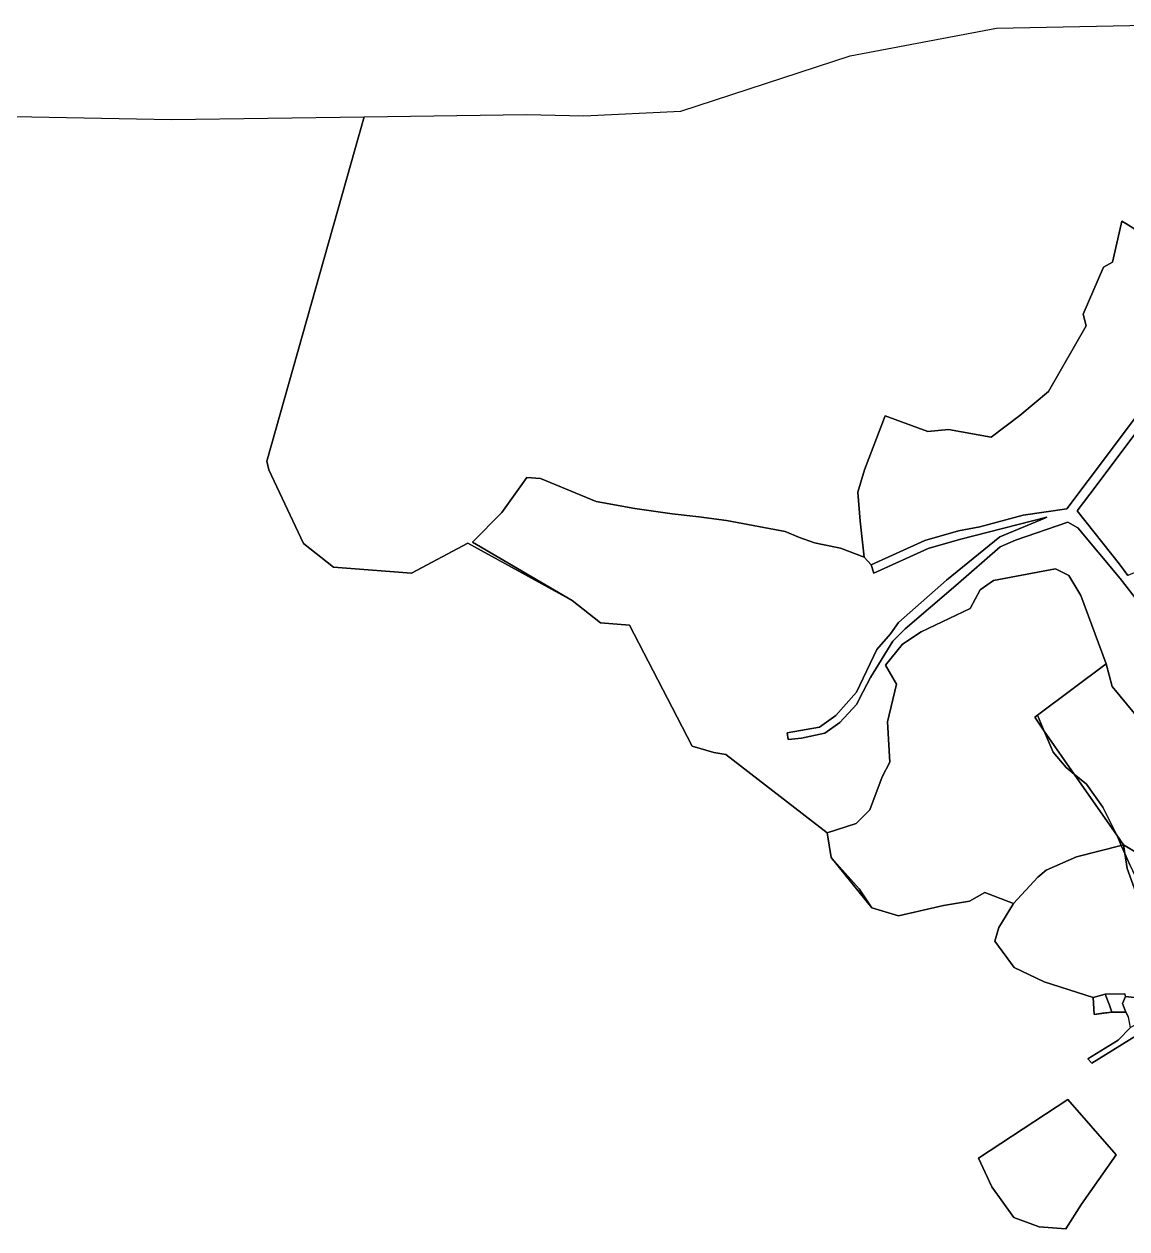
# Model space of a CAD drawing. Extents: x 542555 to 550520, y 1840485 to 1846995.
# Drawn here: x 546997 to 547476, y 1844239 to 1844763 of the extents above; entities that cross this region are included whole.
import ezdxf

# ---------------------------------------------------------------- set-up
doc = ezdxf.new("R2010")
doc.units = 0
doc.layers.add('Level 30', color=7, linetype='Continuous')

msp = doc.modelspace()

# ---------------------------------------------------------------- linework, layer by layer
at = {"layer": 'Level 30'}
for points in [[(547482.28, 1844672.06), (547475.9772, 1844675.9844), (547474.33, 1844677.01), (547474.0344, 1844675.7067), (547470.27, 1844659.11), (547466.25, 1844657.06), (547457.46, 1844636.58), (547458.71, 1844631.48), (547442.43, 1844602.97), (547429.87, 1844592.42), (547417.45, 1844583.06), (547398.94, 1844586.45), (547389.96, 1844585.48), (547371.29, 1844592.27), (547362.43, 1844568.89), (547359.46, 1844559.17), (547360.42, 1844546.5), (547362.29, 1844530.88), (547351.92, 1844534.84), (547344.1269, 1844536.4), (547340.58, 1844537.11), (547334.1, 1844539.38), (547327.94, 1844541.97), (547302.34, 1844546.83), (547290.35, 1844548.46), (547278.69, 1844549.75), (547268.513, 1844551.1752), (547262.48, 1844552.02), (547245.73, 1844555.13), (547221.42, 1844565.11), (547215.52, 1844565.52), (547204.68, 1844550.35), (547191.94, 1844537.46), (547235.18, 1844511.97), (547189.89, 1844536.9), (547165.42, 1844523.85), (547131.47, 1844526.47), (547118.4, 1844536.86), (547103.35, 1844568.87), (547102.41, 1844572.64), (547144.74, 1844722.38), (547215.45, 1844723.42), (547240.32, 1844722.76), (547282.5, 1844724.78), (547356.2, 1844748.96), (547419.78, 1844760.95), (547506.77, 1844762.71)], [(546764.4, 1844726.94), (547061.03, 1844721.15), (547144.74, 1844722.38), (547102.41, 1844572.64), (547103.35, 1844568.87), (547118.4, 1844536.86), (547131.47, 1844526.47), (547165.42, 1844523.85), (547189.89, 1844536.9), (547235.18, 1844511.97), (547247.58, 1844502.31), (547260.16, 1844501.3), (547278.69, 1844465.52), (547287.5, 1844448.73), (547296.8, 1844445.87), (547302.02, 1844445), (547346.11, 1844411), (547347.89, 1844400.18), (547365.5, 1844378.3), (547377.22, 1844374.89), (547396.71, 1844379.36), (547408.01, 1844381.3), (547414.72, 1844385.06), (547427.22, 1844380.25), (547420.76, 1844369.82), (547419.03, 1844363.92), (547427.42, 1844352.42), (547440.55, 1844346.21), (547461.82, 1844339.29), (547462.3, 1844331.96), (547469.96, 1844332.92), (547476.09, 1844333.03), (547477.23, 1844330.74)], [(547485.47, 1844598.52), (547459.7, 1844564.17), (547450.37, 1844551.88), (547431.37, 1844549.16), (547412.5, 1844544.01), (547403.28, 1844542.25), (547388.56, 1844538.14), (547365.3, 1844527.56), (547362.29, 1844530.88), (547360.42, 1844546.5), (547359.46, 1844559.17), (547362.43, 1844568.89), (547371.29, 1844592.27), (547389.96, 1844585.48), (547398.94, 1844586.45), (547417.45, 1844583.06), (547429.87, 1844592.42), (547442.43, 1844602.97), (547458.71, 1844631.48), (547457.46, 1844636.58), (547466.25, 1844657.06), (547470.27, 1844659.11), (547474.0344, 1844675.7067), (547474.33, 1844677.01), (547475.9772, 1844675.9844), (547482.28, 1844672.06)], [(547482.06, 1844510.62), (547473.5, 1844521.54), (547455.15, 1844543.57), (547450.8, 1844546.06), (547428.02, 1844538.21), (547421.43, 1844535.37), (547402.12, 1844518.5), (547380.08, 1844499.75), (547374.68, 1844494.39), (547365.04, 1844478.51), (547360.26, 1844469.37), (547359.07, 1844467), (547351.66, 1844458.98), (547345.14, 1844454.32), (547335.02, 1844452.14), (547329.25, 1844451.64), (547328.75, 1844454.46), (547342.77, 1844456.88), (547349.92, 1844462.07), (547358.84, 1844472.09), (547367.78, 1844490.65), (547373.62, 1844497.56), (547377.23, 1844502.5), (547398.01, 1844520.93), (547421.17, 1844539.72), (547440.73, 1844547.83), (547441.74, 1844548.32), (547403.62, 1844538.49), (547390.08, 1844534.64), (547366.38, 1844523.98), (547365.3, 1844527.56), (547388.56, 1844538.14), (547403.28, 1844542.25), (547412.5, 1844544.01), (547431.37, 1844549.16), (547450.37, 1844551.88), (547459.7, 1844564.17), (547485.47, 1844598.52)], [(547489, 1844596.55), (547463.1, 1844561.86), (547454.8, 1844550.99), (547473.32, 1844527.8), (547476.89, 1844522.96)], [(547485.99, 1844455.35), (547470.13, 1844474.64), (547467.45, 1844484.52), (547456.43, 1844514.13), (547451.27, 1844522.87), (547445.51, 1844525.75), (547418.43, 1844520.72), (547412.64, 1844516.63), (547408.37, 1844508.53), (547387.02, 1844498.41), (547378.93, 1844493.09), (547371.49, 1844483.93), (547376.26, 1844475.7), (547372.42, 1844459.2), (547373.36, 1844441.77), (547370.1, 1844435.4), (547364.63, 1844421.03), (547358.7, 1844415.04), (547346.11, 1844411), (547302.02, 1844445), (547296.8, 1844445.87), (547287.5, 1844448.73), (547278.69, 1844465.52), (547260.16, 1844501.3), (547247.58, 1844502.31), (547235.18, 1844511.97), (547191.94, 1844537.46), (547204.68, 1844550.35), (547215.52, 1844565.52), (547221.42, 1844565.11), (547245.73, 1844555.13), (547262.48, 1844552.02), (547268.513, 1844551.1752), (547278.69, 1844549.75), (547290.35, 1844548.46), (547302.34, 1844546.83), (547327.94, 1844541.97), (547334.1, 1844539.38), (547340.58, 1844537.11), (547344.1269, 1844536.4), (547351.92, 1844534.84), (547362.29, 1844530.88), (547365.3, 1844527.56), (547366.38, 1844523.98), (547390.08, 1844534.64), (547403.62, 1844538.49), (547441.74, 1844548.32), (547440.73, 1844547.83), (547421.17, 1844539.72), (547398.01, 1844520.93), (547377.23, 1844502.5), (547373.62, 1844497.56), (547367.78, 1844490.65), (547358.84, 1844472.09), (547349.92, 1844462.07), (547342.77, 1844456.88), (547328.75, 1844454.46), (547329.25, 1844451.64), (547335.02, 1844452.14), (547345.14, 1844454.32), (547351.66, 1844458.98), (547359.07, 1844467), (547360.26, 1844469.37), (547365.04, 1844478.51), (547374.68, 1844494.39), (547380.08, 1844499.75), (547402.12, 1844518.5), (547421.43, 1844535.37), (547428.02, 1844538.21), (547450.8, 1844546.06), (547455.15, 1844543.57), (547473.5, 1844521.54), (547482.06, 1844510.62)], [(547477.7, 1844397.1), (547475.5872, 1844401.9648), (547475.01, 1844405.72), (547491.73, 1844395.8)], [(547483.74, 1844324.78), (547461.24, 1844310.79), (547459.43, 1844312.7), (547472.66, 1844320.81), (547478.05, 1844326.37)], [(547478.05, 1844326.37), (547472.66, 1844320.81), (547459.43, 1844312.7), (547461.24, 1844310.79), (547483.74, 1844324.78)]]:
    msp.add_lwpolyline(points, dxfattribs=at)
for points in [[(547511.32, 1844551.05), (547517.49, 1844540.01), (547476.89, 1844522.96), (547473.32, 1844527.8), (547454.8, 1844550.99), (547463.1, 1844561.86), (547489, 1844596.55), (547499.12, 1844606.73), (547513.06, 1844615.76), (547524.13, 1844621.08), (547531.4, 1844620.75), (547551.5, 1844620.23), (547553.89, 1844618.52), (547560.4703, 1844607.1183), (547568.93, 1844592.46), (547584.3, 1844566.59), (547589.02, 1844562.07), (547588.2076, 1844560.7028), (547587.38, 1844559.31), (547581.89, 1844558.34), (547559, 1844544.6), (547534.61, 1844552.08)], [(547437.74, 1844391.74), (547427.22, 1844380.25), (547414.72, 1844385.06), (547408.01, 1844381.3), (547396.71, 1844379.36), (547377.22, 1844374.89), (547365.5, 1844378.3), (547360.09, 1844386.62), (547347.89, 1844400.18), (547346.11, 1844411), (547358.7, 1844415.04), (547364.63, 1844421.03), (547370.1, 1844435.4), (547373.36, 1844441.77), (547372.42, 1844459.2), (547376.26, 1844475.7), (547371.49, 1844483.93), (547378.93, 1844493.09), (547387.02, 1844498.41), (547408.37, 1844508.53), (547412.64, 1844516.63), (547418.43, 1844520.72), (547445.51, 1844525.75), (547451.27, 1844522.87), (547456.43, 1844514.13), (547467.45, 1844484.52), (547437.6626, 1844462.1626), (547436.42, 1844461.23), (547440.5807, 1844455.2451), (547444.43, 1844446.12), (547450.05, 1844439.45), (547453.6191, 1844436.4899), (547472.0608, 1844409.9623), (547472.51, 1844409.05), (547474.0607, 1844405.4795), (547454.6, 1844400.55), (547441.44, 1844394.73)], [(547467.45, 1844484.52), (547470.13, 1844474.64), (547485.99, 1844455.35), (547502.48, 1844433.23), (547517.94, 1844414.32), (547491.73, 1844395.8), (547475.01, 1844405.72), (547472.0608, 1844409.9623), (547466.04, 1844422.19), (547458.9, 1844432.11), (547453.6191, 1844436.4899), (547440.5807, 1844455.2451), (547437.6626, 1844462.1626)], [(547436.42, 1844461.23), (547437.6626, 1844462.1626), (547440.5807, 1844455.2451)], [(547444.43, 1844446.12), (547440.5807, 1844455.2451), (547453.6191, 1844436.4899), (547450.05, 1844439.45)], [(547453.6191, 1844436.4899), (547458.9, 1844432.11), (547466.04, 1844422.19), (547472.0608, 1844409.9623)], [(547475.01, 1844405.72), (547474.0607, 1844405.4795), (547472.51, 1844409.05), (547472.0608, 1844409.9623)], [(547475.5872, 1844401.9648), (547476.59, 1844395.44), (547482.63, 1844378.63), (547485.22, 1844366.87), (547486.67, 1844352.88), (547486.54, 1844350.36), (547484.26, 1844344.96), (547479.59, 1844339.37), (547475.82, 1844339.8), (547475.62, 1844340.92), (547466.97, 1844340.86), (547461.82, 1844339.29), (547440.55, 1844346.21), (547427.42, 1844352.42), (547419.03, 1844363.92), (547420.76, 1844369.82), (547427.22, 1844380.25), (547437.74, 1844391.74), (547441.44, 1844394.73), (547454.6, 1844400.55), (547474.0607, 1844405.4795)], [(547475.01, 1844405.72), (547475.5872, 1844401.9648), (547474.0607, 1844405.4795)], [(547365.5, 1844378.3), (547347.89, 1844400.18), (547360.09, 1844386.62)], [(547506.53, 1844333.85), (547499.24, 1844336.28), (547491.27, 1844341.67), (547488.59, 1844344.21), (547486.54, 1844350.36), (547486.67, 1844352.88), (547485.22, 1844366.87), (547482.63, 1844378.63), (547476.59, 1844395.44), (547475.5872, 1844401.9648), (547477.7, 1844397.1), (547487.3, 1844376.72), (547494.86, 1844367.32), (547499.87, 1844357.73), (547504.1, 1844346.71), (547507.01, 1844335.54), (547507.6344, 1844332.76)], [(547466.97, 1844340.86), (547468.89, 1844335.97), (547469.96, 1844332.92), (547465.86, 1844332.53), (547462.3, 1844331.96), (547461.82, 1844339.29)], [(547476.09, 1844333.03), (547469.96, 1844332.92), (547468.89, 1844335.97), (547466.97, 1844340.86), (547475.62, 1844340.92), (547475.82, 1844339.8), (547474.53, 1844336.73)], [(547482.98, 1844335.86), (547483.34, 1844332.65), (547484.5, 1844329.8), (547478.05, 1844326.37), (547477.23, 1844330.74), (547476.09, 1844333.03), (547474.53, 1844336.73), (547475.82, 1844339.8), (547479.59, 1844339.37)], [(547469.96, 1844332.92), (547462.3, 1844331.96), (547465.86, 1844332.53)], [(547471.84, 1844270.98), (547456.72, 1844249.5), (547449.9, 1844238.72), (547438.29, 1844239.56), (547427.31, 1844243.71), (547417.77, 1844257.01), (547411.98, 1844269.44), (547450.77, 1844294.99)], [(547456.72, 1844249.5), (547471.84, 1844270.98), (547450.77, 1844294.99), (547411.98, 1844269.44), (547417.77, 1844257.01), (547427.31, 1844243.71), (547438.29, 1844239.56), (547449.9, 1844238.72)]]:
    msp.add_lwpolyline(points, close=True, dxfattribs=at)

doc.saveas('drawing.dxf')
